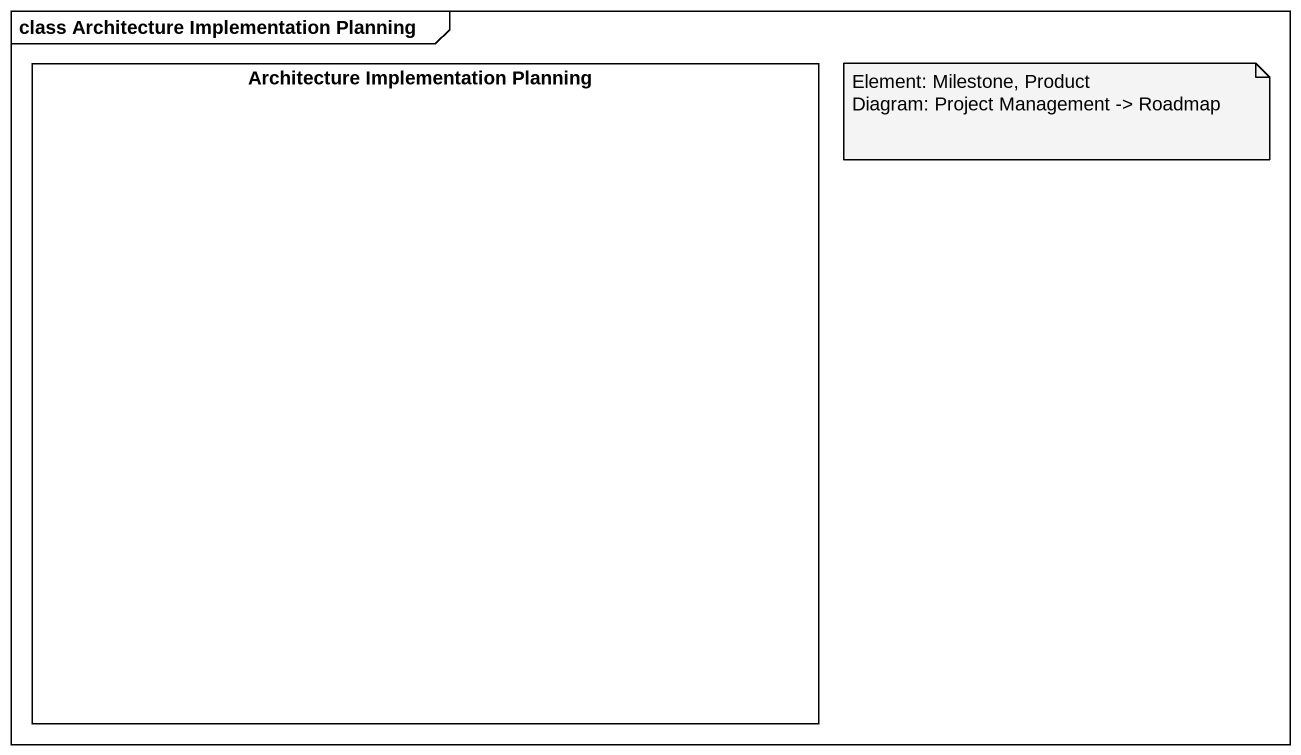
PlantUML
@startuml
mainframe class Architecture Implementation Planning
rectangle "Architecture Implementation Planning" as Architecture_Implementation #FFFFFF
note as N1
  Element: Milestone, Product
  Diagram: Project Management -> Roadmap
end note
@enduml
